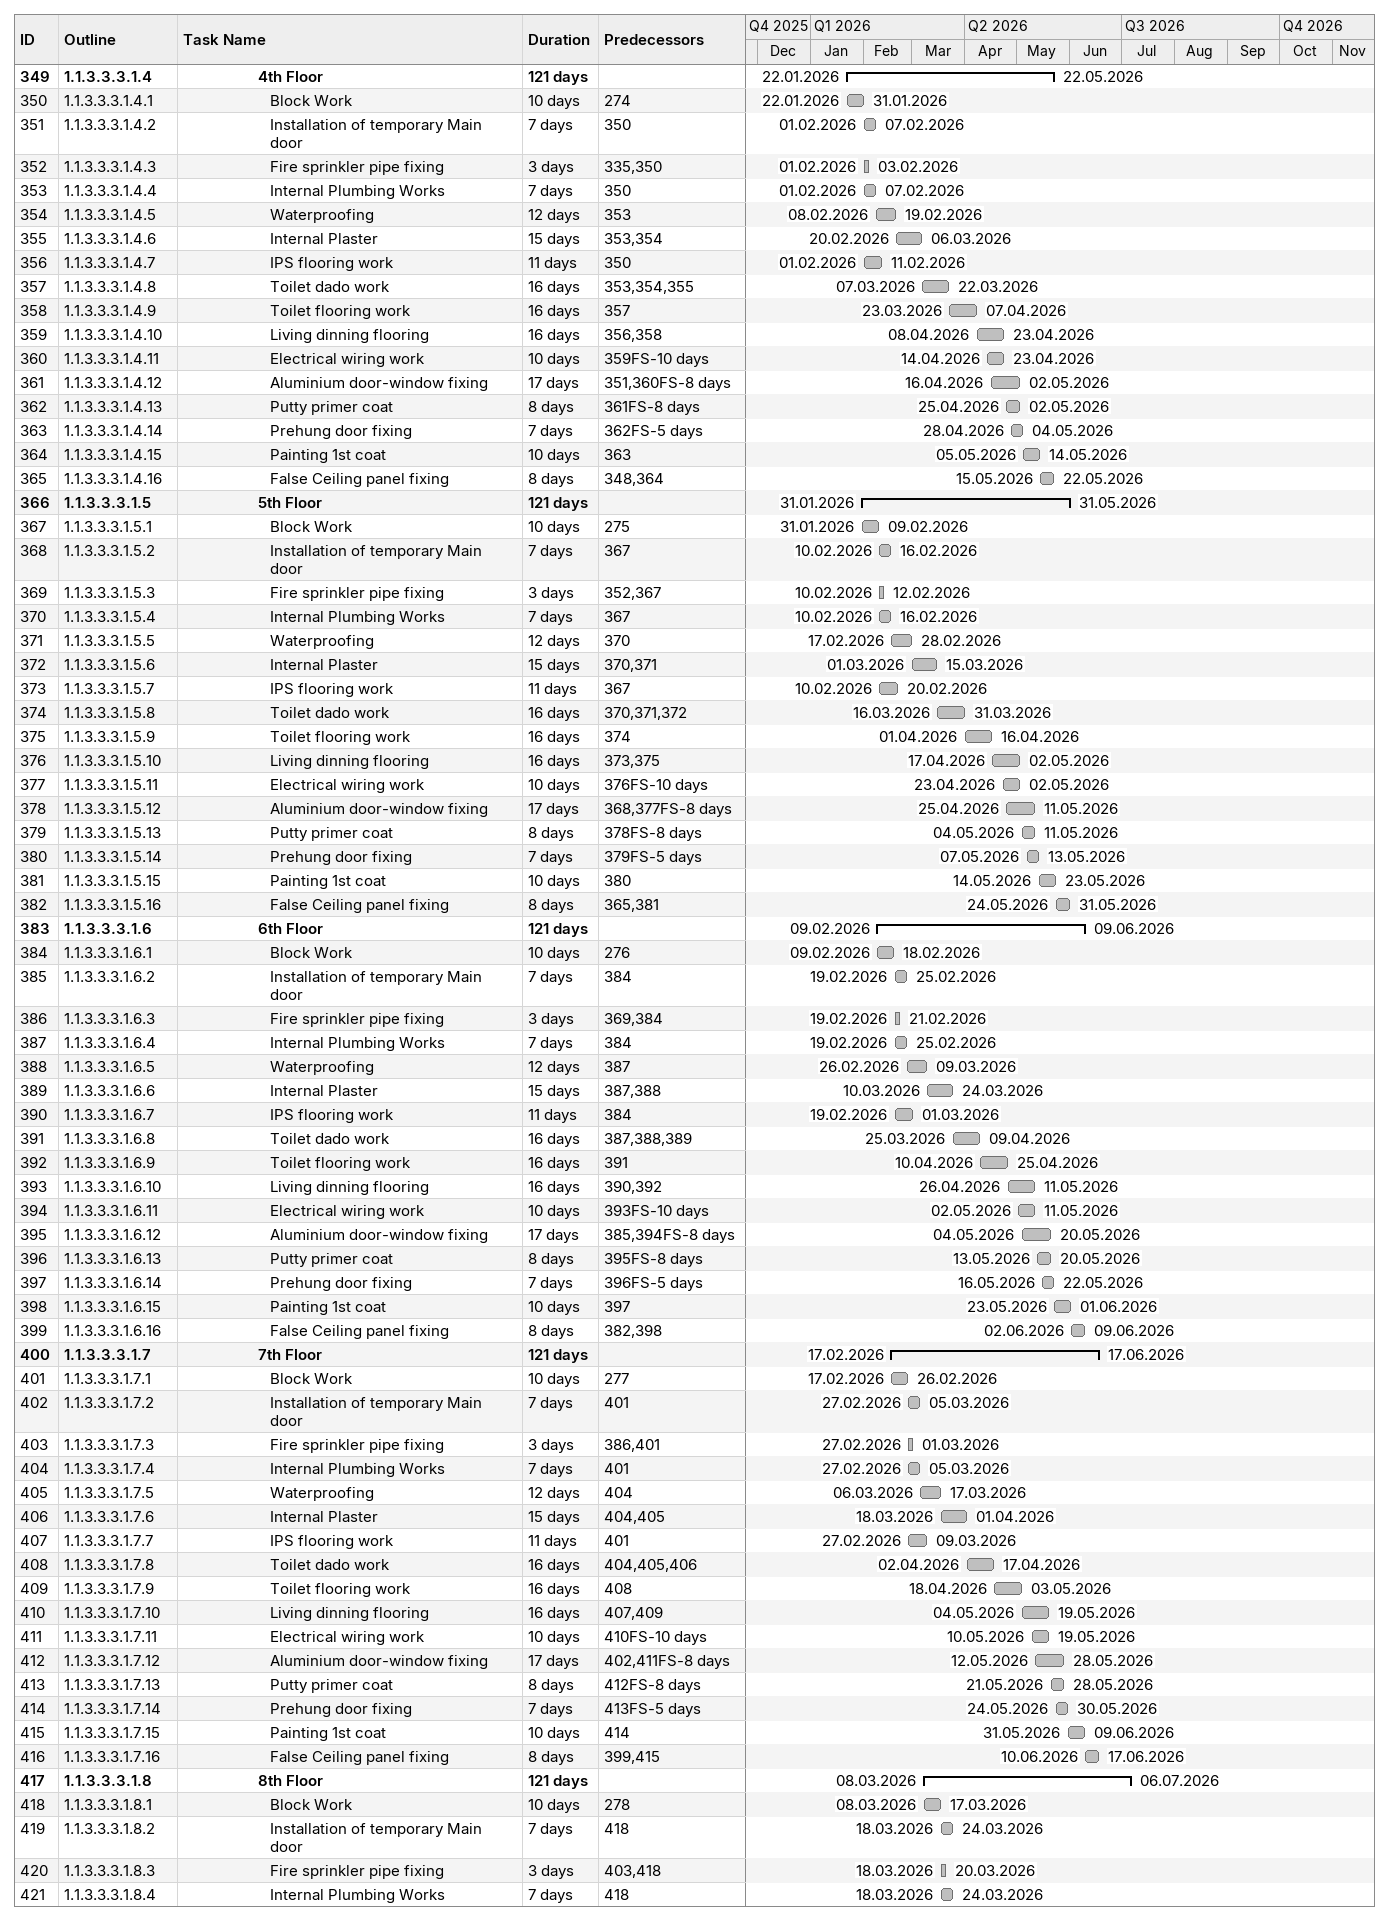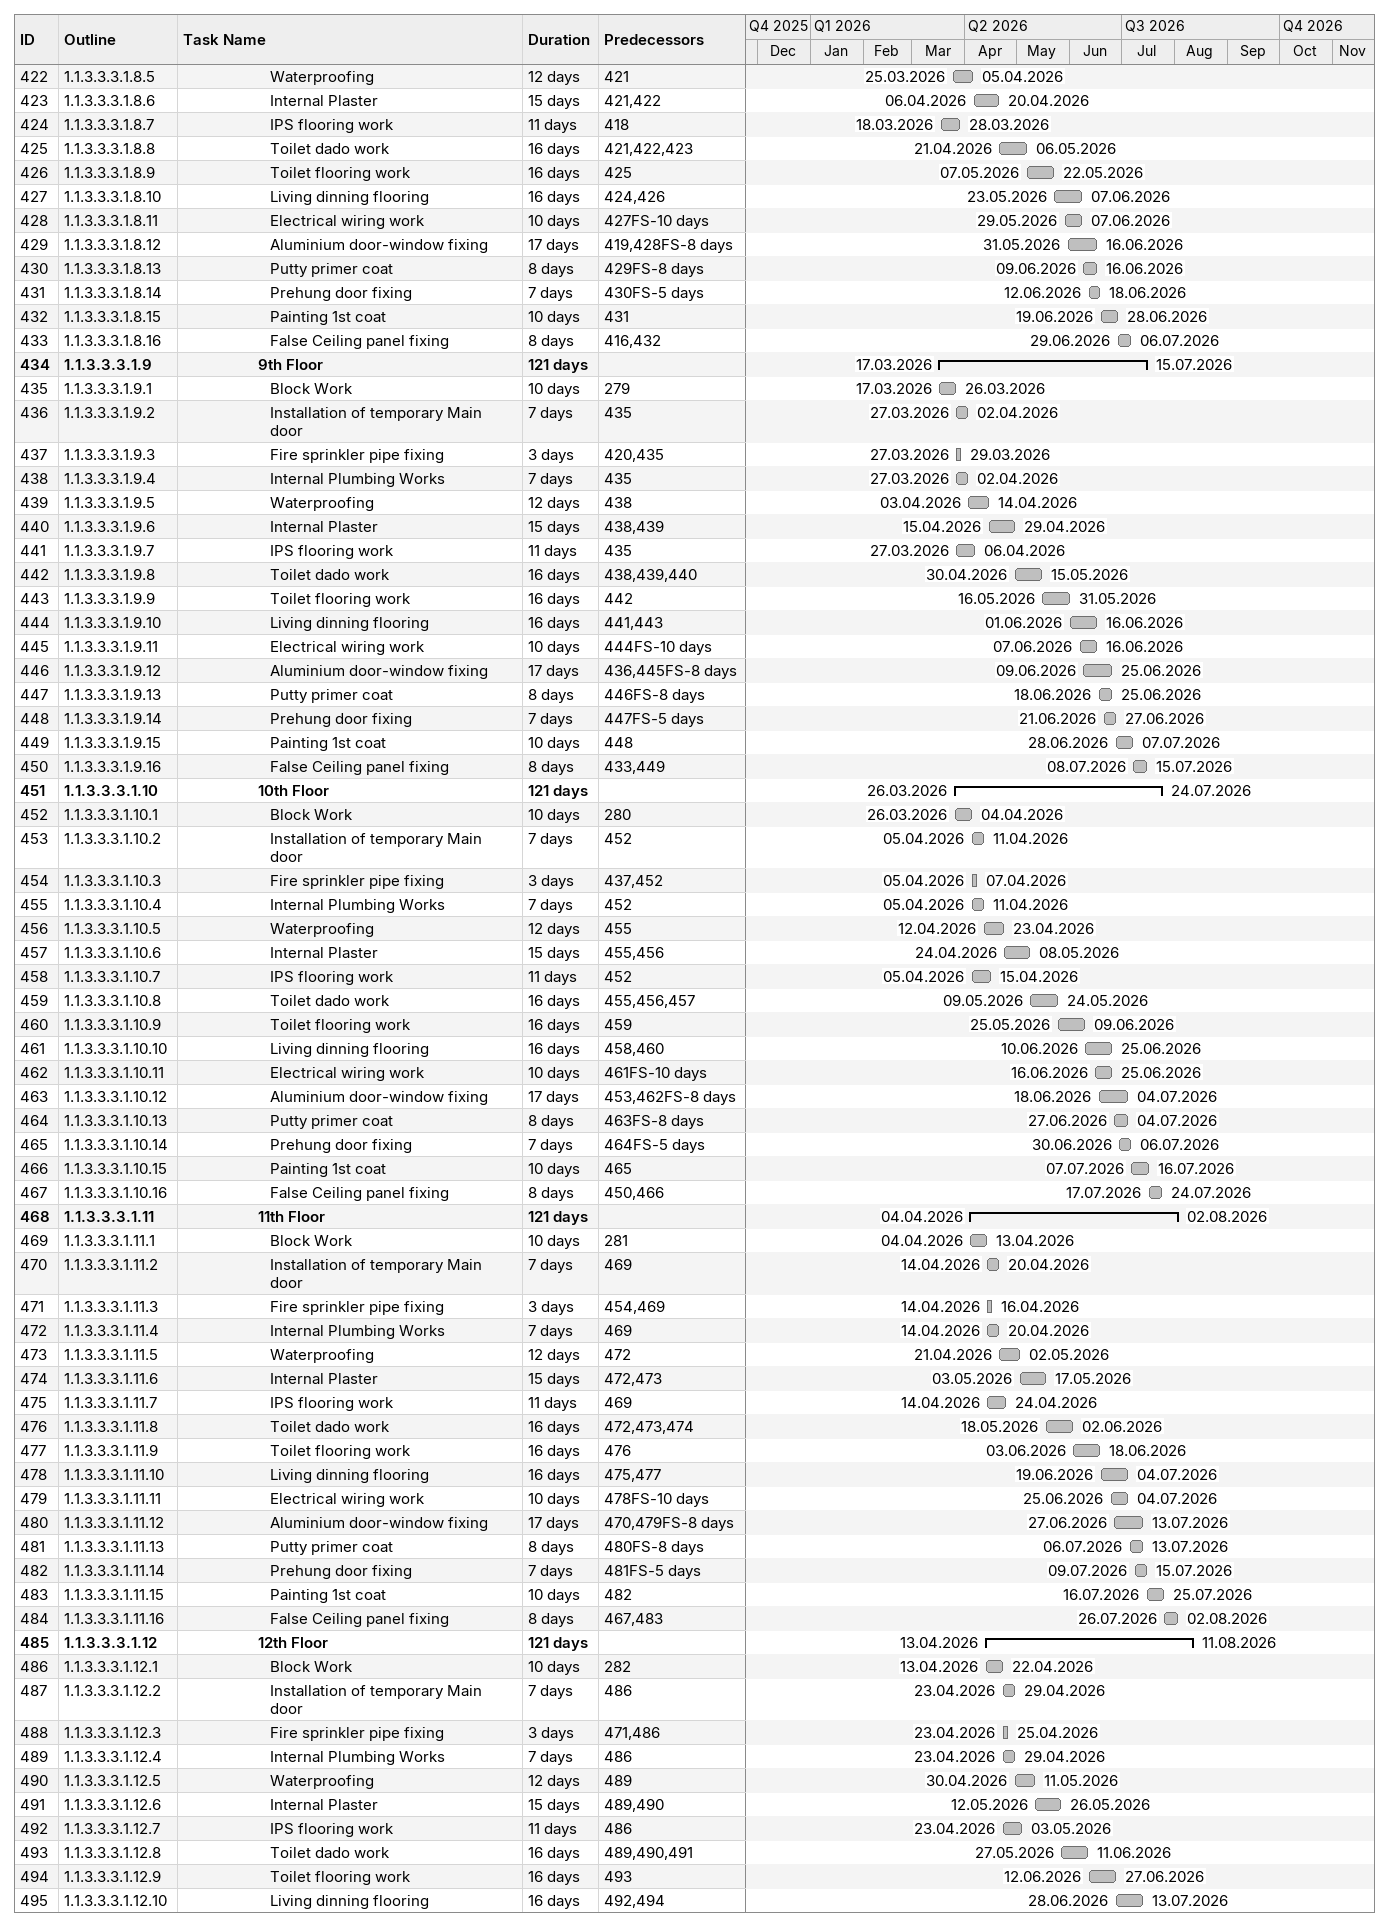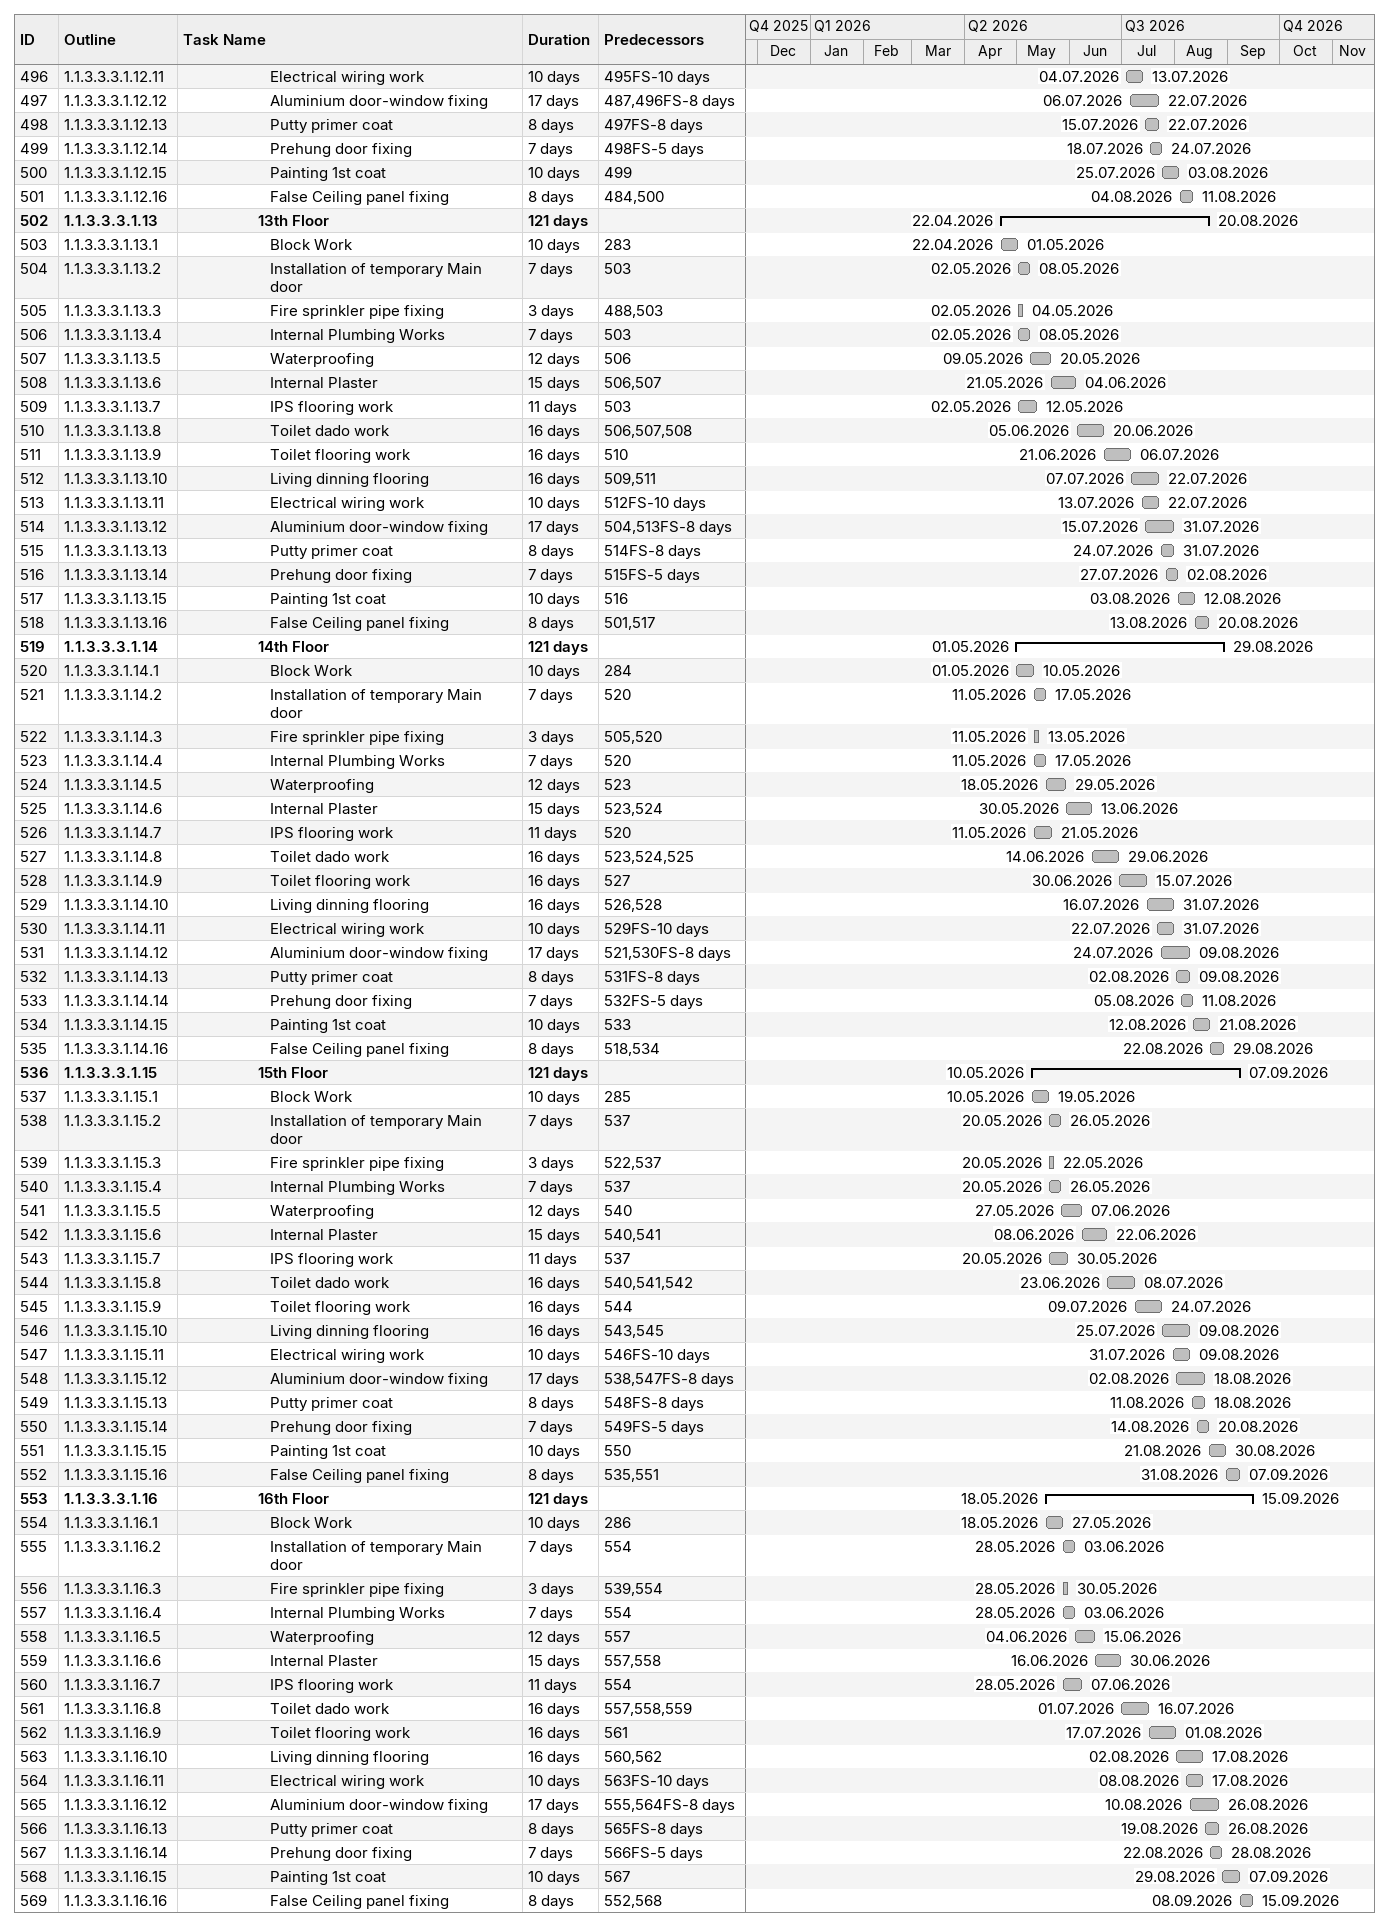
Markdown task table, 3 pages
| ID | WBS | Task | Duration | Start | Finish | Predecessors |
|---|---|---|---|---|---|---|
| 349 | 1.1.3.3.3.1.4 | **4th Floor** | 121d | 2026-01-22 | 2026-05-22 |  |
| 350 | 1.1.3.3.3.1.4.1 | Block Work | 10d | 2026-01-22 | 2026-01-31 | 274 |
| 351 | 1.1.3.3.3.1.4.2 | Installation of temporary Main door | 7d | 2026-02-01 | 2026-02-07 | 350 |
| 352 | 1.1.3.3.3.1.4.3 | Fire sprinkler pipe fixing | 3d | 2026-02-01 | 2026-02-03 | 335, 350 |
| 353 | 1.1.3.3.3.1.4.4 | Internal Plumbing Works | 7d | 2026-02-01 | 2026-02-07 | 350 |
| 354 | 1.1.3.3.3.1.4.5 | Waterproofing | 12d | 2026-02-08 | 2026-02-19 | 353 |
| 355 | 1.1.3.3.3.1.4.6 | Internal Plaster | 15d | 2026-02-20 | 2026-03-06 | 353, 354 |
| 356 | 1.1.3.3.3.1.4.7 | IPS flooring work | 11d | 2026-02-01 | 2026-02-11 | 350 |
| 357 | 1.1.3.3.3.1.4.8 | Toilet dado work | 16d | 2026-03-07 | 2026-03-22 | 353, 354, 355 |
| 358 | 1.1.3.3.3.1.4.9 | Toilet flooring work | 16d | 2026-03-23 | 2026-04-07 | 357 |
| 359 | 1.1.3.3.3.1.4.10 | Living dinning flooring | 16d | 2026-04-08 | 2026-04-23 | 356, 358 |
| 360 | 1.1.3.3.3.1.4.11 | Electrical wiring work | 10d | 2026-04-14 | 2026-04-23 | 359FS-10d |
| 361 | 1.1.3.3.3.1.4.12 | Aluminium door-window fixing | 17d | 2026-04-16 | 2026-05-02 | 351, 360FS-8d |
| 362 | 1.1.3.3.3.1.4.13 | Putty primer coat | 8d | 2026-04-25 | 2026-05-02 | 361FS-8d |
| 363 | 1.1.3.3.3.1.4.14 | Prehung door fixing | 7d | 2026-04-28 | 2026-05-04 | 362FS-5d |
| 364 | 1.1.3.3.3.1.4.15 | Painting 1st coat | 10d | 2026-05-05 | 2026-05-14 | 363 |
| 365 | 1.1.3.3.3.1.4.16 | False Ceiling panel fixing | 8d | 2026-05-15 | 2026-05-22 | 348, 364 |
| 366 | 1.1.3.3.3.1.5 | **5th Floor** | 121d | 2026-01-31 | 2026-05-31 |  |
| 367 | 1.1.3.3.3.1.5.1 | Block Work | 10d | 2026-01-31 | 2026-02-09 | 275 |
| 368 | 1.1.3.3.3.1.5.2 | Installation of temporary Main door | 7d | 2026-02-10 | 2026-02-16 | 367 |
| 369 | 1.1.3.3.3.1.5.3 | Fire sprinkler pipe fixing | 3d | 2026-02-10 | 2026-02-12 | 352, 367 |
| 370 | 1.1.3.3.3.1.5.4 | Internal Plumbing Works | 7d | 2026-02-10 | 2026-02-16 | 367 |
| 371 | 1.1.3.3.3.1.5.5 | Waterproofing | 12d | 2026-02-17 | 2026-02-28 | 370 |
| 372 | 1.1.3.3.3.1.5.6 | Internal Plaster | 15d | 2026-03-01 | 2026-03-15 | 370, 371 |
| 373 | 1.1.3.3.3.1.5.7 | IPS flooring work | 11d | 2026-02-10 | 2026-02-20 | 367 |
| 374 | 1.1.3.3.3.1.5.8 | Toilet dado work | 16d | 2026-03-16 | 2026-03-31 | 370, 371, 372 |
| 375 | 1.1.3.3.3.1.5.9 | Toilet flooring work | 16d | 2026-04-01 | 2026-04-16 | 374 |
| 376 | 1.1.3.3.3.1.5.10 | Living dinning flooring | 16d | 2026-04-17 | 2026-05-02 | 373, 375 |
| 377 | 1.1.3.3.3.1.5.11 | Electrical wiring work | 10d | 2026-04-23 | 2026-05-02 | 376FS-10d |
| 378 | 1.1.3.3.3.1.5.12 | Aluminium door-window fixing | 17d | 2026-04-25 | 2026-05-11 | 368, 377FS-8d |
| 379 | 1.1.3.3.3.1.5.13 | Putty primer coat | 8d | 2026-05-04 | 2026-05-11 | 378FS-8d |
| 380 | 1.1.3.3.3.1.5.14 | Prehung door fixing | 7d | 2026-05-07 | 2026-05-13 | 379FS-5d |
| 381 | 1.1.3.3.3.1.5.15 | Painting 1st coat | 10d | 2026-05-14 | 2026-05-23 | 380 |
| 382 | 1.1.3.3.3.1.5.16 | False Ceiling panel fixing | 8d | 2026-05-24 | 2026-05-31 | 365, 381 |
| 383 | 1.1.3.3.3.1.6 | **6th Floor** | 121d | 2026-02-09 | 2026-06-09 |  |
| 384 | 1.1.3.3.3.1.6.1 | Block Work | 10d | 2026-02-09 | 2026-02-18 | 276 |
| 385 | 1.1.3.3.3.1.6.2 | Installation of temporary Main door | 7d | 2026-02-19 | 2026-02-25 | 384 |
| 386 | 1.1.3.3.3.1.6.3 | Fire sprinkler pipe fixing | 3d | 2026-02-19 | 2026-02-21 | 369, 384 |
| 387 | 1.1.3.3.3.1.6.4 | Internal Plumbing Works | 7d | 2026-02-19 | 2026-02-25 | 384 |
| 388 | 1.1.3.3.3.1.6.5 | Waterproofing | 12d | 2026-02-26 | 2026-03-09 | 387 |
| 389 | 1.1.3.3.3.1.6.6 | Internal Plaster | 15d | 2026-03-10 | 2026-03-24 | 387, 388 |
| 390 | 1.1.3.3.3.1.6.7 | IPS flooring work | 11d | 2026-02-19 | 2026-03-01 | 384 |
| 391 | 1.1.3.3.3.1.6.8 | Toilet dado work | 16d | 2026-03-25 | 2026-04-09 | 387, 388, 389 |
| 392 | 1.1.3.3.3.1.6.9 | Toilet flooring work | 16d | 2026-04-10 | 2026-04-25 | 391 |
| 393 | 1.1.3.3.3.1.6.10 | Living dinning flooring | 16d | 2026-04-26 | 2026-05-11 | 390, 392 |
| 394 | 1.1.3.3.3.1.6.11 | Electrical wiring work | 10d | 2026-05-02 | 2026-05-11 | 393FS-10d |
| 395 | 1.1.3.3.3.1.6.12 | Aluminium door-window fixing | 17d | 2026-05-04 | 2026-05-20 | 385, 394FS-8d |
| 396 | 1.1.3.3.3.1.6.13 | Putty primer coat | 8d | 2026-05-13 | 2026-05-20 | 395FS-8d |
| 397 | 1.1.3.3.3.1.6.14 | Prehung door fixing | 7d | 2026-05-16 | 2026-05-22 | 396FS-5d |
| 398 | 1.1.3.3.3.1.6.15 | Painting 1st coat | 10d | 2026-05-23 | 2026-06-01 | 397 |
| 399 | 1.1.3.3.3.1.6.16 | False Ceiling panel fixing | 8d | 2026-06-02 | 2026-06-09 | 382, 398 |
| 400 | 1.1.3.3.3.1.7 | **7th Floor** | 121d | 2026-02-17 | 2026-06-17 |  |
| 401 | 1.1.3.3.3.1.7.1 | Block Work | 10d | 2026-02-17 | 2026-02-26 | 277 |
| 402 | 1.1.3.3.3.1.7.2 | Installation of temporary Main door | 7d | 2026-02-27 | 2026-03-05 | 401 |
| 403 | 1.1.3.3.3.1.7.3 | Fire sprinkler pipe fixing | 3d | 2026-02-27 | 2026-03-01 | 386, 401 |
| 404 | 1.1.3.3.3.1.7.4 | Internal Plumbing Works | 7d | 2026-02-27 | 2026-03-05 | 401 |
| 405 | 1.1.3.3.3.1.7.5 | Waterproofing | 12d | 2026-03-06 | 2026-03-17 | 404 |
| 406 | 1.1.3.3.3.1.7.6 | Internal Plaster | 15d | 2026-03-18 | 2026-04-01 | 404, 405 |
| 407 | 1.1.3.3.3.1.7.7 | IPS flooring work | 11d | 2026-02-27 | 2026-03-09 | 401 |
| 408 | 1.1.3.3.3.1.7.8 | Toilet dado work | 16d | 2026-04-02 | 2026-04-17 | 404, 405, 406 |
| 409 | 1.1.3.3.3.1.7.9 | Toilet flooring work | 16d | 2026-04-18 | 2026-05-03 | 408 |
| 410 | 1.1.3.3.3.1.7.10 | Living dinning flooring | 16d | 2026-05-04 | 2026-05-19 | 407, 409 |
| 411 | 1.1.3.3.3.1.7.11 | Electrical wiring work | 10d | 2026-05-10 | 2026-05-19 | 410FS-10d |
| 412 | 1.1.3.3.3.1.7.12 | Aluminium door-window fixing | 17d | 2026-05-12 | 2026-05-28 | 402, 411FS-8d |
| 413 | 1.1.3.3.3.1.7.13 | Putty primer coat | 8d | 2026-05-21 | 2026-05-28 | 412FS-8d |
| 414 | 1.1.3.3.3.1.7.14 | Prehung door fixing | 7d | 2026-05-24 | 2026-05-30 | 413FS-5d |
| 415 | 1.1.3.3.3.1.7.15 | Painting 1st coat | 10d | 2026-05-31 | 2026-06-09 | 414 |
| 416 | 1.1.3.3.3.1.7.16 | False Ceiling panel fixing | 8d | 2026-06-10 | 2026-06-17 | 399, 415 |
| 417 | 1.1.3.3.3.1.8 | **8th Floor** | 121d | 2026-03-08 | 2026-07-06 |  |
| 418 | 1.1.3.3.3.1.8.1 | Block Work | 10d | 2026-03-08 | 2026-03-17 | 278 |
| 419 | 1.1.3.3.3.1.8.2 | Installation of temporary Main door | 7d | 2026-03-18 | 2026-03-24 | 418 |
| 420 | 1.1.3.3.3.1.8.3 | Fire sprinkler pipe fixing | 3d | 2026-03-18 | 2026-03-20 | 403, 418 |
| 421 | 1.1.3.3.3.1.8.4 | Internal Plumbing Works | 7d | 2026-03-18 | 2026-03-24 | 418 |
| 422 | 1.1.3.3.3.1.8.5 | Waterproofing | 12d | 2026-03-25 | 2026-04-05 | 421 |
| 423 | 1.1.3.3.3.1.8.6 | Internal Plaster | 15d | 2026-04-06 | 2026-04-20 | 421, 422 |
| 424 | 1.1.3.3.3.1.8.7 | IPS flooring work | 11d | 2026-03-18 | 2026-03-28 | 418 |
| 425 | 1.1.3.3.3.1.8.8 | Toilet dado work | 16d | 2026-04-21 | 2026-05-06 | 421, 422, 423 |
| 426 | 1.1.3.3.3.1.8.9 | Toilet flooring work | 16d | 2026-05-07 | 2026-05-22 | 425 |
| 427 | 1.1.3.3.3.1.8.10 | Living dinning flooring | 16d | 2026-05-23 | 2026-06-07 | 424, 426 |
| 428 | 1.1.3.3.3.1.8.11 | Electrical wiring work | 10d | 2026-05-29 | 2026-06-07 | 427FS-10d |
| 429 | 1.1.3.3.3.1.8.12 | Aluminium door-window fixing | 17d | 2026-05-31 | 2026-06-16 | 419, 428FS-8d |
| 430 | 1.1.3.3.3.1.8.13 | Putty primer coat | 8d | 2026-06-09 | 2026-06-16 | 429FS-8d |
| 431 | 1.1.3.3.3.1.8.14 | Prehung door fixing | 7d | 2026-06-12 | 2026-06-18 | 430FS-5d |
| 432 | 1.1.3.3.3.1.8.15 | Painting 1st coat | 10d | 2026-06-19 | 2026-06-28 | 431 |
| 433 | 1.1.3.3.3.1.8.16 | False Ceiling panel fixing | 8d | 2026-06-29 | 2026-07-06 | 416, 432 |
| 434 | 1.1.3.3.3.1.9 | **9th Floor** | 121d | 2026-03-17 | 2026-07-15 |  |
| 435 | 1.1.3.3.3.1.9.1 | Block Work | 10d | 2026-03-17 | 2026-03-26 | 279 |
| 436 | 1.1.3.3.3.1.9.2 | Installation of temporary Main door | 7d | 2026-03-27 | 2026-04-02 | 435 |
| 437 | 1.1.3.3.3.1.9.3 | Fire sprinkler pipe fixing | 3d | 2026-03-27 | 2026-03-29 | 420, 435 |
| 438 | 1.1.3.3.3.1.9.4 | Internal Plumbing Works | 7d | 2026-03-27 | 2026-04-02 | 435 |
| 439 | 1.1.3.3.3.1.9.5 | Waterproofing | 12d | 2026-04-03 | 2026-04-14 | 438 |
| 440 | 1.1.3.3.3.1.9.6 | Internal Plaster | 15d | 2026-04-15 | 2026-04-29 | 438, 439 |
| 441 | 1.1.3.3.3.1.9.7 | IPS flooring work | 11d | 2026-03-27 | 2026-04-06 | 435 |
| 442 | 1.1.3.3.3.1.9.8 | Toilet dado work | 16d | 2026-04-30 | 2026-05-15 | 438, 439, 440 |
| 443 | 1.1.3.3.3.1.9.9 | Toilet flooring work | 16d | 2026-05-16 | 2026-05-31 | 442 |
| 444 | 1.1.3.3.3.1.9.10 | Living dinning flooring | 16d | 2026-06-01 | 2026-06-16 | 441, 443 |
| 445 | 1.1.3.3.3.1.9.11 | Electrical wiring work | 10d | 2026-06-07 | 2026-06-16 | 444FS-10d |
| 446 | 1.1.3.3.3.1.9.12 | Aluminium door-window fixing | 17d | 2026-06-09 | 2026-06-25 | 436, 445FS-8d |
| 447 | 1.1.3.3.3.1.9.13 | Putty primer coat | 8d | 2026-06-18 | 2026-06-25 | 446FS-8d |
| 448 | 1.1.3.3.3.1.9.14 | Prehung door fixing | 7d | 2026-06-21 | 2026-06-27 | 447FS-5d |
| 449 | 1.1.3.3.3.1.9.15 | Painting 1st coat | 10d | 2026-06-28 | 2026-07-07 | 448 |
| 450 | 1.1.3.3.3.1.9.16 | False Ceiling panel fixing | 8d | 2026-07-08 | 2026-07-15 | 433, 449 |
| 451 | 1.1.3.3.3.1.10 | **10th Floor** | 121d | 2026-03-26 | 2026-07-24 |  |
| 452 | 1.1.3.3.3.1.10.1 | Block Work | 10d | 2026-03-26 | 2026-04-04 | 280 |
| 453 | 1.1.3.3.3.1.10.2 | Installation of temporary Main door | 7d | 2026-04-05 | 2026-04-11 | 452 |
| 454 | 1.1.3.3.3.1.10.3 | Fire sprinkler pipe fixing | 3d | 2026-04-05 | 2026-04-07 | 437, 452 |
| 455 | 1.1.3.3.3.1.10.4 | Internal Plumbing Works | 7d | 2026-04-05 | 2026-04-11 | 452 |
| 456 | 1.1.3.3.3.1.10.5 | Waterproofing | 12d | 2026-04-12 | 2026-04-23 | 455 |
| 457 | 1.1.3.3.3.1.10.6 | Internal Plaster | 15d | 2026-04-24 | 2026-05-08 | 455, 456 |
| 458 | 1.1.3.3.3.1.10.7 | IPS flooring work | 11d | 2026-04-05 | 2026-04-15 | 452 |
| 459 | 1.1.3.3.3.1.10.8 | Toilet dado work | 16d | 2026-05-09 | 2026-05-24 | 455, 456, 457 |
| 460 | 1.1.3.3.3.1.10.9 | Toilet flooring work | 16d | 2026-05-25 | 2026-06-09 | 459 |
| 461 | 1.1.3.3.3.1.10.10 | Living dinning flooring | 16d | 2026-06-10 | 2026-06-25 | 458, 460 |
| 462 | 1.1.3.3.3.1.10.11 | Electrical wiring work | 10d | 2026-06-16 | 2026-06-25 | 461FS-10d |
| 463 | 1.1.3.3.3.1.10.12 | Aluminium door-window fixing | 17d | 2026-06-18 | 2026-07-04 | 453, 462FS-8d |
| 464 | 1.1.3.3.3.1.10.13 | Putty primer coat | 8d | 2026-06-27 | 2026-07-04 | 463FS-8d |
| 465 | 1.1.3.3.3.1.10.14 | Prehung door fixing | 7d | 2026-06-30 | 2026-07-06 | 464FS-5d |
| 466 | 1.1.3.3.3.1.10.15 | Painting 1st coat | 10d | 2026-07-07 | 2026-07-16 | 465 |
| 467 | 1.1.3.3.3.1.10.16 | False Ceiling panel fixing | 8d | 2026-07-17 | 2026-07-24 | 450, 466 |
| 468 | 1.1.3.3.3.1.11 | **11th Floor** | 121d | 2026-04-04 | 2026-08-02 |  |
| 469 | 1.1.3.3.3.1.11.1 | Block Work | 10d | 2026-04-04 | 2026-04-13 | 281 |
| 470 | 1.1.3.3.3.1.11.2 | Installation of temporary Main door | 7d | 2026-04-14 | 2026-04-20 | 469 |
| 471 | 1.1.3.3.3.1.11.3 | Fire sprinkler pipe fixing | 3d | 2026-04-14 | 2026-04-16 | 454, 469 |
| 472 | 1.1.3.3.3.1.11.4 | Internal Plumbing Works | 7d | 2026-04-14 | 2026-04-20 | 469 |
| 473 | 1.1.3.3.3.1.11.5 | Waterproofing | 12d | 2026-04-21 | 2026-05-02 | 472 |
| 474 | 1.1.3.3.3.1.11.6 | Internal Plaster | 15d | 2026-05-03 | 2026-05-17 | 472, 473 |
| 475 | 1.1.3.3.3.1.11.7 | IPS flooring work | 11d | 2026-04-14 | 2026-04-24 | 469 |
| 476 | 1.1.3.3.3.1.11.8 | Toilet dado work | 16d | 2026-05-18 | 2026-06-02 | 472, 473, 474 |
| 477 | 1.1.3.3.3.1.11.9 | Toilet flooring work | 16d | 2026-06-03 | 2026-06-18 | 476 |
| 478 | 1.1.3.3.3.1.11.10 | Living dinning flooring | 16d | 2026-06-19 | 2026-07-04 | 475, 477 |
| 479 | 1.1.3.3.3.1.11.11 | Electrical wiring work | 10d | 2026-06-25 | 2026-07-04 | 478FS-10d |
| 480 | 1.1.3.3.3.1.11.12 | Aluminium door-window fixing | 17d | 2026-06-27 | 2026-07-13 | 470, 479FS-8d |
| 481 | 1.1.3.3.3.1.11.13 | Putty primer coat | 8d | 2026-07-06 | 2026-07-13 | 480FS-8d |
| 482 | 1.1.3.3.3.1.11.14 | Prehung door fixing | 7d | 2026-07-09 | 2026-07-15 | 481FS-5d |
| 483 | 1.1.3.3.3.1.11.15 | Painting 1st coat | 10d | 2026-07-16 | 2026-07-25 | 482 |
| 484 | 1.1.3.3.3.1.11.16 | False Ceiling panel fixing | 8d | 2026-07-26 | 2026-08-02 | 467, 483 |
| 485 | 1.1.3.3.3.1.12 | **12th Floor** | 121d | 2026-04-13 | 2026-08-11 |  |
| 486 | 1.1.3.3.3.1.12.1 | Block Work | 10d | 2026-04-13 | 2026-04-22 | 282 |
| 487 | 1.1.3.3.3.1.12.2 | Installation of temporary Main door | 7d | 2026-04-23 | 2026-04-29 | 486 |
| 488 | 1.1.3.3.3.1.12.3 | Fire sprinkler pipe fixing | 3d | 2026-04-23 | 2026-04-25 | 471, 486 |
| 489 | 1.1.3.3.3.1.12.4 | Internal Plumbing Works | 7d | 2026-04-23 | 2026-04-29 | 486 |
| 490 | 1.1.3.3.3.1.12.5 | Waterproofing | 12d | 2026-04-30 | 2026-05-11 | 489 |
| 491 | 1.1.3.3.3.1.12.6 | Internal Plaster | 15d | 2026-05-12 | 2026-05-26 | 489, 490 |
| 492 | 1.1.3.3.3.1.12.7 | IPS flooring work | 11d | 2026-04-23 | 2026-05-03 | 486 |
| 493 | 1.1.3.3.3.1.12.8 | Toilet dado work | 16d | 2026-05-27 | 2026-06-11 | 489, 490, 491 |
| 494 | 1.1.3.3.3.1.12.9 | Toilet flooring work | 16d | 2026-06-12 | 2026-06-27 | 493 |
| 495 | 1.1.3.3.3.1.12.10 | Living dinning flooring | 16d | 2026-06-28 | 2026-07-13 | 492, 494 |
| 496 | 1.1.3.3.3.1.12.11 | Electrical wiring work | 10d | 2026-07-04 | 2026-07-13 | 495FS-10d |
| 497 | 1.1.3.3.3.1.12.12 | Aluminium door-window fixing | 17d | 2026-07-06 | 2026-07-22 | 487, 496FS-8d |
| 498 | 1.1.3.3.3.1.12.13 | Putty primer coat | 8d | 2026-07-15 | 2026-07-22 | 497FS-8d |
| 499 | 1.1.3.3.3.1.12.14 | Prehung door fixing | 7d | 2026-07-18 | 2026-07-24 | 498FS-5d |
| 500 | 1.1.3.3.3.1.12.15 | Painting 1st coat | 10d | 2026-07-25 | 2026-08-03 | 499 |
| 501 | 1.1.3.3.3.1.12.16 | False Ceiling panel fixing | 8d | 2026-08-04 | 2026-08-11 | 484, 500 |
| 502 | 1.1.3.3.3.1.13 | **13th Floor** | 121d | 2026-04-22 | 2026-08-20 |  |
| 503 | 1.1.3.3.3.1.13.1 | Block Work | 10d | 2026-04-22 | 2026-05-01 | 283 |
| 504 | 1.1.3.3.3.1.13.2 | Installation of temporary Main door | 7d | 2026-05-02 | 2026-05-08 | 503 |
| 505 | 1.1.3.3.3.1.13.3 | Fire sprinkler pipe fixing | 3d | 2026-05-02 | 2026-05-04 | 488, 503 |
| 506 | 1.1.3.3.3.1.13.4 | Internal Plumbing Works | 7d | 2026-05-02 | 2026-05-08 | 503 |
| 507 | 1.1.3.3.3.1.13.5 | Waterproofing | 12d | 2026-05-09 | 2026-05-20 | 506 |
| 508 | 1.1.3.3.3.1.13.6 | Internal Plaster | 15d | 2026-05-21 | 2026-06-04 | 506, 507 |
| 509 | 1.1.3.3.3.1.13.7 | IPS flooring work | 11d | 2026-05-02 | 2026-05-12 | 503 |
| 510 | 1.1.3.3.3.1.13.8 | Toilet dado work | 16d | 2026-06-05 | 2026-06-20 | 506, 507, 508 |
| 511 | 1.1.3.3.3.1.13.9 | Toilet flooring work | 16d | 2026-06-21 | 2026-07-06 | 510 |
| 512 | 1.1.3.3.3.1.13.10 | Living dinning flooring | 16d | 2026-07-07 | 2026-07-22 | 509, 511 |
| 513 | 1.1.3.3.3.1.13.11 | Electrical wiring work | 10d | 2026-07-13 | 2026-07-22 | 512FS-10d |
| 514 | 1.1.3.3.3.1.13.12 | Aluminium door-window fixing | 17d | 2026-07-15 | 2026-07-31 | 504, 513FS-8d |
| 515 | 1.1.3.3.3.1.13.13 | Putty primer coat | 8d | 2026-07-24 | 2026-07-31 | 514FS-8d |
| 516 | 1.1.3.3.3.1.13.14 | Prehung door fixing | 7d | 2026-07-27 | 2026-08-02 | 515FS-5d |
| 517 | 1.1.3.3.3.1.13.15 | Painting 1st coat | 10d | 2026-08-03 | 2026-08-12 | 516 |
| 518 | 1.1.3.3.3.1.13.16 | False Ceiling panel fixing | 8d | 2026-08-13 | 2026-08-20 | 501, 517 |
| 519 | 1.1.3.3.3.1.14 | **14th Floor** | 121d | 2026-05-01 | 2026-08-29 |  |
| 520 | 1.1.3.3.3.1.14.1 | Block Work | 10d | 2026-05-01 | 2026-05-10 | 284 |
| 521 | 1.1.3.3.3.1.14.2 | Installation of temporary Main door | 7d | 2026-05-11 | 2026-05-17 | 520 |
| 522 | 1.1.3.3.3.1.14.3 | Fire sprinkler pipe fixing | 3d | 2026-05-11 | 2026-05-13 | 505, 520 |
| 523 | 1.1.3.3.3.1.14.4 | Internal Plumbing Works | 7d | 2026-05-11 | 2026-05-17 | 520 |
| 524 | 1.1.3.3.3.1.14.5 | Waterproofing | 12d | 2026-05-18 | 2026-05-29 | 523 |
| 525 | 1.1.3.3.3.1.14.6 | Internal Plaster | 15d | 2026-05-30 | 2026-06-13 | 523, 524 |
| 526 | 1.1.3.3.3.1.14.7 | IPS flooring work | 11d | 2026-05-11 | 2026-05-21 | 520 |
| 527 | 1.1.3.3.3.1.14.8 | Toilet dado work | 16d | 2026-06-14 | 2026-06-29 | 523, 524, 525 |
| 528 | 1.1.3.3.3.1.14.9 | Toilet flooring work | 16d | 2026-06-30 | 2026-07-15 | 527 |
| 529 | 1.1.3.3.3.1.14.10 | Living dinning flooring | 16d | 2026-07-16 | 2026-07-31 | 526, 528 |
| 530 | 1.1.3.3.3.1.14.11 | Electrical wiring work | 10d | 2026-07-22 | 2026-07-31 | 529FS-10d |
| 531 | 1.1.3.3.3.1.14.12 | Aluminium door-window fixing | 17d | 2026-07-24 | 2026-08-09 | 521, 530FS-8d |
| 532 | 1.1.3.3.3.1.14.13 | Putty primer coat | 8d | 2026-08-02 | 2026-08-09 | 531FS-8d |
| 533 | 1.1.3.3.3.1.14.14 | Prehung door fixing | 7d | 2026-08-05 | 2026-08-11 | 532FS-5d |
| 534 | 1.1.3.3.3.1.14.15 | Painting 1st coat | 10d | 2026-08-12 | 2026-08-21 | 533 |
| 535 | 1.1.3.3.3.1.14.16 | False Ceiling panel fixing | 8d | 2026-08-22 | 2026-08-29 | 518, 534 |
| 536 | 1.1.3.3.3.1.15 | **15th Floor** | 121d | 2026-05-10 | 2026-09-07 |  |
| 537 | 1.1.3.3.3.1.15.1 | Block Work | 10d | 2026-05-10 | 2026-05-19 | 285 |
| 538 | 1.1.3.3.3.1.15.2 | Installation of temporary Main door | 7d | 2026-05-20 | 2026-05-26 | 537 |
| 539 | 1.1.3.3.3.1.15.3 | Fire sprinkler pipe fixing | 3d | 2026-05-20 | 2026-05-22 | 522, 537 |
| 540 | 1.1.3.3.3.1.15.4 | Internal Plumbing Works | 7d | 2026-05-20 | 2026-05-26 | 537 |
| 541 | 1.1.3.3.3.1.15.5 | Waterproofing | 12d | 2026-05-27 | 2026-06-07 | 540 |
| 542 | 1.1.3.3.3.1.15.6 | Internal Plaster | 15d | 2026-06-08 | 2026-06-22 | 540, 541 |
| 543 | 1.1.3.3.3.1.15.7 | IPS flooring work | 11d | 2026-05-20 | 2026-05-30 | 537 |
| 544 | 1.1.3.3.3.1.15.8 | Toilet dado work | 16d | 2026-06-23 | 2026-07-08 | 540, 541, 542 |
| 545 | 1.1.3.3.3.1.15.9 | Toilet flooring work | 16d | 2026-07-09 | 2026-07-24 | 544 |
| 546 | 1.1.3.3.3.1.15.10 | Living dinning flooring | 16d | 2026-07-25 | 2026-08-09 | 543, 545 |
| 547 | 1.1.3.3.3.1.15.11 | Electrical wiring work | 10d | 2026-07-31 | 2026-08-09 | 546FS-10d |
| 548 | 1.1.3.3.3.1.15.12 | Aluminium door-window fixing | 17d | 2026-08-02 | 2026-08-18 | 538, 547FS-8d |
| 549 | 1.1.3.3.3.1.15.13 | Putty primer coat | 8d | 2026-08-11 | 2026-08-18 | 548FS-8d |
| 550 | 1.1.3.3.3.1.15.14 | Prehung door fixing | 7d | 2026-08-14 | 2026-08-20 | 549FS-5d |
| 551 | 1.1.3.3.3.1.15.15 | Painting 1st coat | 10d | 2026-08-21 | 2026-08-30 | 550 |
| 552 | 1.1.3.3.3.1.15.16 | False Ceiling panel fixing | 8d | 2026-08-31 | 2026-09-07 | 535, 551 |
| 553 | 1.1.3.3.3.1.16 | **16th Floor** | 121d | 2026-05-18 | 2026-09-15 |  |
| 554 | 1.1.3.3.3.1.16.1 | Block Work | 10d | 2026-05-18 | 2026-05-27 | 286 |
| 555 | 1.1.3.3.3.1.16.2 | Installation of temporary Main door | 7d | 2026-05-28 | 2026-06-03 | 554 |
| 556 | 1.1.3.3.3.1.16.3 | Fire sprinkler pipe fixing | 3d | 2026-05-28 | 2026-05-30 | 539, 554 |
| 557 | 1.1.3.3.3.1.16.4 | Internal Plumbing Works | 7d | 2026-05-28 | 2026-06-03 | 554 |
| 558 | 1.1.3.3.3.1.16.5 | Waterproofing | 12d | 2026-06-04 | 2026-06-15 | 557 |
| 559 | 1.1.3.3.3.1.16.6 | Internal Plaster | 15d | 2026-06-16 | 2026-06-30 | 557, 558 |
| 560 | 1.1.3.3.3.1.16.7 | IPS flooring work | 11d | 2026-05-28 | 2026-06-07 | 554 |
| 561 | 1.1.3.3.3.1.16.8 | Toilet dado work | 16d | 2026-07-01 | 2026-07-16 | 557, 558, 559 |
| 562 | 1.1.3.3.3.1.16.9 | Toilet flooring work | 16d | 2026-07-17 | 2026-08-01 | 561 |
| 563 | 1.1.3.3.3.1.16.10 | Living dinning flooring | 16d | 2026-08-02 | 2026-08-17 | 560, 562 |
| 564 | 1.1.3.3.3.1.16.11 | Electrical wiring work | 10d | 2026-08-08 | 2026-08-17 | 563FS-10d |
| 565 | 1.1.3.3.3.1.16.12 | Aluminium door-window fixing | 17d | 2026-08-10 | 2026-08-26 | 555, 564FS-8d |
| 566 | 1.1.3.3.3.1.16.13 | Putty primer coat | 8d | 2026-08-19 | 2026-08-26 | 565FS-8d |
| 567 | 1.1.3.3.3.1.16.14 | Prehung door fixing | 7d | 2026-08-22 | 2026-08-28 | 566FS-5d |
| 568 | 1.1.3.3.3.1.16.15 | Painting 1st coat | 10d | 2026-08-29 | 2026-09-07 | 567 |
| 569 | 1.1.3.3.3.1.16.16 | False Ceiling panel fixing | 8d | 2026-09-08 | 2026-09-15 | 552, 568 |
